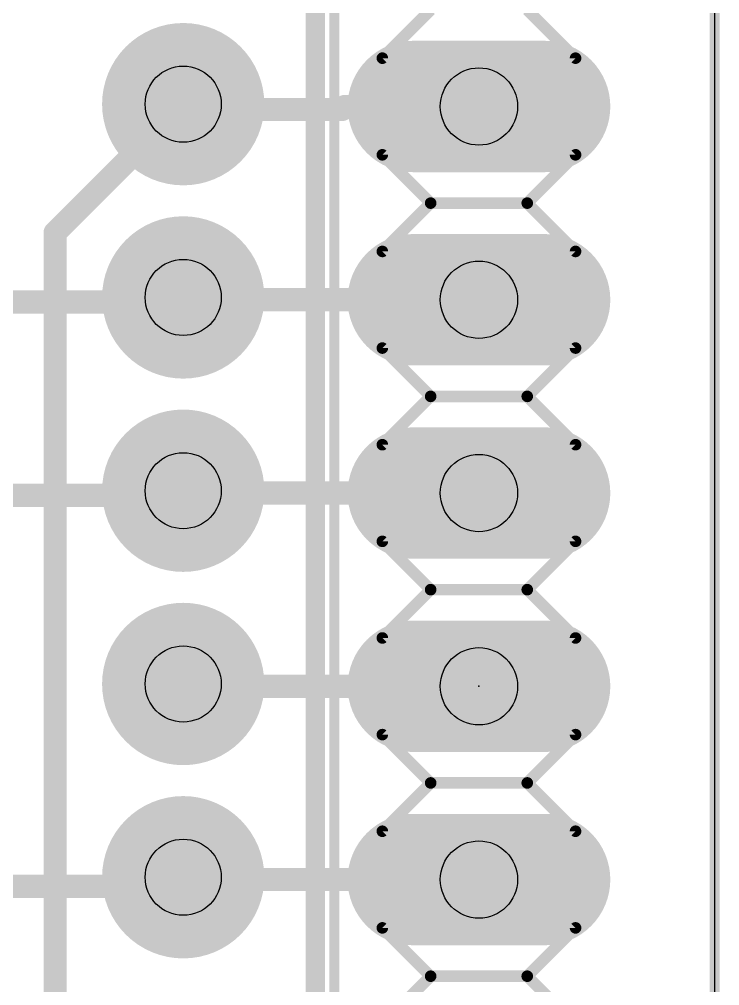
# Model space of a CAD drawing. Extents: x -13 to 157, y -166 to 8.
# Drawn here: x 122.86 to 132.06, y -36.13 to -23.43 of the extents above; entities that cross this region are included whole.
import ezdxf

# ---------------------------------------------------------------- set-up
doc = ezdxf.new("R2010")
doc.units = 0
for name, color, linetype in [('1', 12, 'CONTINUOUS'), ('16', 132, 'CONTINUOUS'), ('17', 110, 'CONTINUOUS'), ('20', 31, 'CONTINUOUS'), ('21', 253, 'CONTINUOUS'), ('23', 53, 'CONTINUOUS'), ('29', 253, 'CONTINUOUS'), ('30', 253, 'CONTINUOUS'), ('44', 253, 'CONTINUOUS'), ('51', 253, 'CONTINUOUS')]:
    doc.layers.add(name, color=color, linetype=linetype)

# ---------------------------------------------------------------- blocks, each defined once
blk = doc.blocks.new('RECT')
blk.add_solid([(-0.5, -0.5), (0.5, -0.5), (-0.5, 0.5), (0.5, 0.5)])
blk = doc.blocks.new('LONGP100')
at = {"const_width": 1}
blk.add_lwpolyline([(-0.5, 0), (0.5, 0)], dxfattribs=at)
at = {"const_width": 0.5}
for points in [[(-0.5, 0.25, 1), (-0.5, -0.25)], [(0.5, -0.25, 1), (0.5, 0.25)]]:
    blk.add_lwpolyline(points, format="xyb", dxfattribs=at)
blk = doc.blocks.new('ROUNDP')
at = {"const_width": 0.5}
blk.add_lwpolyline([(0, -0.25, 1), (0, 0.25, 1), (0, -0.25)], format="xyb", dxfattribs=at)

msp = doc.modelspace()

# ---------------------------------------------------------------- linework, layer by layer
at = {"layer": '1', "const_width": 0.3048}
for points in [[(123.3276, -26.2389), (124.9467, -24.6198)], [(124.9467, -24.6198), (125.009, -24.5575)], [(124.9467, -24.6198), (127.0982, -24.6198)], [(125.0118, -24.5496), (125.009, -24.5575)], [(127.0982, -24.6198), (127.138, -24.58)], [(127.138, -24.58), (128.9, -24.58)], [(123.3276, -62.1345), (123.3276, -26.2389)], [(125.0222, -27.12), (125.0118, -27.0896)], [(128.9, -27.12), (125.0222, -27.12)], [(125.0222, -29.66), (125.0118, -29.6296)], [(128.9, -29.66), (125.0222, -29.66)], [(125.0311, -32.2), (125.0118, -32.1696)], [(128.9, -32.2), (125.0311, -32.2)], [(125.0311, -34.74), (125.0118, -34.7096)], [(128.9, -34.74), (125.0311, -34.74)]]:
    msp.add_lwpolyline(points, dxfattribs=at)
at = {"layer": '1', "const_width": 0.1524}
for points in [[(124.9467, -24.5436, 1), (124.9467, -24.696)], [(124.8928, -24.5659, 1), (125.0006, -24.6737)], [(125.0006, -24.6737, 1), (124.8928, -24.5659)], [(124.9371, -24.5322, 1), (125.0809, -24.5827)], [(125.0837, -24.5749, 1), (124.9399, -24.5244)], [(125.0629, -24.6114, 1), (124.9552, -24.5036)], [(127.0443, -24.5659, 1), (127.1521, -24.6737)], [(127.138, -24.5038, 1), (127.138, -24.6562)], [(127.1919, -24.6339, 1), (127.0841, -24.5261)], [(127.0982, -24.696, 1), (127.0982, -24.5436)], [(128.9, -24.6562, 1), (128.9, -24.5038)], [(123.4038, -26.2389, 1), (123.2514, -26.2389)], [(123.2737, -26.185, 1), (123.3815, -26.2928)], [(125.0839, -27.065, 1), (124.9397, -27.1143)], [(125.0222, -27.0438, 1), (125.0222, -27.1962)], [(124.9501, -27.1446, 1), (125.0943, -27.0954)], [(128.9, -27.1962, 1), (128.9, -27.0438)], [(125.0839, -29.605, 1), (124.9397, -29.6543)], [(125.0222, -29.5838, 1), (125.0222, -29.7362)], [(124.9501, -29.6846, 1), (125.0943, -29.6354)], [(128.9, -29.7362, 1), (128.9, -29.5838)], [(125.0761, -32.1288, 1), (124.9475, -32.2105)], [(125.0311, -32.1238, 1), (125.0311, -32.2762)], [(124.9667, -32.2408, 1), (125.0954, -32.1592)], [(128.9, -32.2762, 1), (128.9, -32.1238)], [(125.0761, -34.6688, 1), (124.9475, -34.7505)], [(125.0311, -34.6638, 1), (125.0311, -34.8162)], [(124.9667, -34.7808, 1), (125.0954, -34.6992)], [(128.9, -34.8162, 1), (128.9, -34.6638)]]:
    msp.add_lwpolyline(points, format="xyb", dxfattribs=at)
at = {"layer": '16', "const_width": 0.3048}
for points in [[(121.0907, -27.1498), (125.0314, -27.1498)], [(125.0314, -27.1498), (125.0118, -27.0896)], [(121.0907, -29.6898), (125.0314, -29.6898)], [(125.0314, -29.6898), (125.0118, -29.6296)], [(124.8916, -34.8298), (125.0118, -34.7096)], [(121.1907, -34.8298), (124.8916, -34.8298)]]:
    msp.add_lwpolyline(points, dxfattribs=at)
at = {"layer": '16', "const_width": 0.1524}
for points in [[(125.0842, -27.066, 1), (124.9394, -27.1133)], [(124.959, -27.1734, 1), (125.1039, -27.1262)], [(125.0314, -27.226, 1), (125.0314, -27.0736)], [(125.0842, -29.606, 1), (124.9394, -29.6533)], [(124.959, -29.7134, 1), (125.1039, -29.6662)], [(125.0314, -29.766, 1), (125.0314, -29.6136)], [(125.0657, -34.7635, 1), (124.9579, -34.6558)], [(124.8378, -34.7759, 1), (124.9455, -34.8837)], [(124.8916, -34.906, 1), (124.8916, -34.7536)]]:
    msp.add_lwpolyline(points, format="xyb", dxfattribs=at)
at = {"layer": '20'}
msp.add_line((132, -132), (132, 0), dxfattribs=at)
at = {"layer": '21'}
for points, const_width in [([(126.748, -8.3438), (126.748, -60.3438)], 0.254), ([(127.63, -23.945), (128.265, -23.31)], 0.1524), ([(129.535, -23.31), (130.17, -23.945)], 0.1524), ([(127.63, -25.215), (127.63, -23.945)], 0.1524), ([(130.17, -23.945), (130.17, -25.215)], 0.1524), ([(128.265, -25.85), (127.63, -25.215)], 0.1524), ([(130.17, -25.215), (129.535, -25.85)], 0.1524), ([(127.63, -26.485), (128.265, -25.85)], 0.1524), ([(128.265, -25.85), (129.535, -25.85)], 0.1524), ([(129.535, -25.85), (130.17, -26.485)], 0.1524), ([(127.63, -27.755), (127.63, -26.485)], 0.1524), ([(130.17, -26.485), (130.17, -27.755)], 0.1524), ([(127.63, -27.755), (128.265, -28.39)], 0.1524), ([(129.535, -28.39), (130.17, -27.755)], 0.1524), ([(127.63, -29.025), (128.265, -28.39)], 0.1524), ([(128.265, -28.39), (129.535, -28.39)], 0.1524), ([(129.535, -28.39), (130.17, -29.025)], 0.1524), ([(127.63, -30.295), (127.63, -29.025)], 0.1524), ([(130.17, -29.025), (130.17, -30.295)], 0.1524), ([(128.265, -30.93), (127.63, -30.295)], 0.1524), ([(130.17, -30.295), (129.535, -30.93)], 0.1524), ([(127.63, -31.565), (128.265, -30.93)], 0.1524), ([(128.265, -30.93), (129.535, -30.93)], 0.1524), ([(129.535, -30.93), (130.17, -31.565)], 0.1524), ([(127.63, -32.835), (127.63, -31.565)], 0.1524), ([(130.17, -31.565), (130.17, -32.835)], 0.1524), ([(128.265, -33.47), (127.63, -32.835)], 0.1524), ([(130.17, -32.835), (129.535, -33.47)], 0.1524), ([(127.63, -34.105), (128.265, -33.47)], 0.1524), ([(128.265, -33.47), (129.535, -33.47)], 0.1524), ([(129.535, -33.47), (130.17, -34.105)], 0.1524), ([(127.63, -35.375), (127.63, -34.105)], 0.1524), ([(130.17, -34.105), (130.17, -35.375)], 0.1524), ([(127.63, -35.375), (128.265, -36.01)], 0.1524), ([(129.535, -36.01), (130.17, -35.375)], 0.1524), ([(127.63, -36.645), (128.265, -36.01)], 0.1524), ([(128.265, -36.01), (129.535, -36.01)], 0.1524), ([(129.535, -36.01), (130.17, -36.645)], 0.1524)]:
    msp.add_lwpolyline(points, dxfattribs=dict(at, const_width=const_width))
at = {"layer": '21', "const_width": 0.0762}
for points in [[(127.6681, -23.945, 1), (127.5919, -23.945)], [(130.2081, -23.945, 1), (130.1319, -23.945)], [(127.6031, -23.9181, 1), (127.6569, -23.9719)], [(130.1431, -23.9719, 1), (130.1969, -23.9181)], [(127.6569, -25.1881, 1), (127.6031, -25.2419)], [(130.1969, -25.2419, 1), (130.1431, -25.1881)], [(127.5919, -25.215, 1), (127.6681, -25.215)], [(130.1319, -25.215, 1), (130.2081, -25.215)], [(128.265, -25.8119, 1), (128.265, -25.8881)], [(128.2919, -25.8769, 1), (128.2381, -25.8231)], [(129.5619, -25.8231, 1), (129.5081, -25.8769)], [(129.535, -25.8881, 1), (129.535, -25.8119)], [(128.2381, -25.8769, 1), (128.2919, -25.8231)], [(129.5081, -25.8231, 1), (129.5619, -25.8769)], [(127.6681, -26.485, 1), (127.5919, -26.485)], [(130.2081, -26.485, 1), (130.1319, -26.485)], [(127.6031, -26.4581, 1), (127.6569, -26.5119)], [(130.1431, -26.5119, 1), (130.1969, -26.4581)], [(127.6569, -27.7281, 1), (127.6031, -27.7819)], [(130.1969, -27.7819, 1), (130.1431, -27.7281)], [(127.5919, -27.755, 1), (127.6681, -27.755)], [(130.1319, -27.755, 1), (130.2081, -27.755)], [(128.265, -28.3519, 1), (128.265, -28.4281)], [(128.2919, -28.4169, 1), (128.2381, -28.3631)], [(129.5619, -28.3631, 1), (129.5081, -28.4169)], [(129.535, -28.4281, 1), (129.535, -28.3519)], [(128.2381, -28.4169, 1), (128.2919, -28.3631)], [(129.5081, -28.3631, 1), (129.5619, -28.4169)], [(127.6681, -29.025, 1), (127.5919, -29.025)], [(130.2081, -29.025, 1), (130.1319, -29.025)], [(127.6031, -28.9981, 1), (127.6569, -29.0519)], [(130.1431, -29.0519, 1), (130.1969, -28.9981)], [(127.6569, -30.2681, 1), (127.6031, -30.3219)], [(130.1969, -30.3219, 1), (130.1431, -30.2681)], [(127.5919, -30.295, 1), (127.6681, -30.295)], [(130.1319, -30.295, 1), (130.2081, -30.295)], [(128.265, -30.8919, 1), (128.265, -30.9681)], [(128.2919, -30.9569, 1), (128.2381, -30.9031)], [(129.5619, -30.9031, 1), (129.5081, -30.9569)], [(129.535, -30.9681, 1), (129.535, -30.8919)], [(128.2381, -30.9569, 1), (128.2919, -30.9031)], [(129.5081, -30.9031, 1), (129.5619, -30.9569)], [(127.6681, -31.565, 1), (127.5919, -31.565)], [(130.2081, -31.565, 1), (130.1319, -31.565)], [(127.6031, -31.5381, 1), (127.6569, -31.5919)], [(130.1431, -31.5919, 1), (130.1969, -31.5381)], [(127.6569, -32.8081, 1), (127.6031, -32.8619)], [(130.1969, -32.8619, 1), (130.1431, -32.8081)], [(127.5919, -32.835, 1), (127.6681, -32.835)], [(130.1319, -32.835, 1), (130.2081, -32.835)], [(128.265, -33.4319, 1), (128.265, -33.5081)], [(128.2919, -33.4969, 1), (128.2381, -33.4431)], [(129.5619, -33.4431, 1), (129.5081, -33.4969)], [(129.535, -33.5081, 1), (129.535, -33.4319)], [(128.2381, -33.4969, 1), (128.2919, -33.4431)], [(129.5081, -33.4431, 1), (129.5619, -33.4969)], [(127.6681, -34.105, 1), (127.5919, -34.105)], [(130.2081, -34.105, 1), (130.1319, -34.105)], [(127.6031, -34.0781, 1), (127.6569, -34.1319)], [(130.1431, -34.1319, 1), (130.1969, -34.0781)], [(127.6569, -35.3481, 1), (127.6031, -35.4019)], [(130.1969, -35.4019, 1), (130.1431, -35.3481)], [(127.5919, -35.375, 1), (127.6681, -35.375)], [(130.1319, -35.375, 1), (130.2081, -35.375)], [(128.265, -35.9719, 1), (128.265, -36.0481)], [(128.2919, -36.0369, 1), (128.2381, -35.9831)], [(129.5619, -35.9831, 1), (129.5081, -36.0369)], [(129.535, -36.0481, 1), (129.535, -35.9719)], [(128.2381, -36.0369, 1), (128.2919, -35.9831)], [(129.5081, -35.9831, 1), (129.5619, -36.0369)]]:
    msp.add_lwpolyline(points, format="xyb", dxfattribs=at)
at = {"layer": '23'}
msp.add_point((128.9, -32.2), dxfattribs=at)
at = {"layer": '44'}
for centre, radius in [((125.0118, -24.5496), 0.5), ((128.9, -24.58), 0.508), ((125.0118, -27.0896), 0.5), ((128.9, -27.12), 0.508), ((125.0118, -29.6296), 0.5), ((128.9, -29.66), 0.508), ((125.0118, -32.1696), 0.5), ((128.9, -32.2), 0.508), ((125.0118, -34.7096), 0.5), ((128.9, -34.74), 0.508)]:
    msp.add_circle(centre, radius, dxfattribs=at)
at = {"layer": '51', "const_width": 0.13}
for points in [[(127, 0), (127, -151.81)], [(132, 0), (132, -151.81)]]:
    msp.add_lwpolyline(points, dxfattribs=at)

# ---------------------------------------------------------------- block references
at = {"layer": '17'}
for name, p, xscale, yscale, rotation in [('ROUNDP', (125.0118, -24.5496), 1.9304, 1.9304, 90), ('ROUNDP', (125.0118, -24.5496), 1.9304, 1.9304, 90), ('LONGP100', (128.9, -24.58), 1.524, 1.524, 180), ('LONGP100', (128.9, -24.58), 1.524, 1.524, 180), ('ROUNDP', (125.0118, -27.0896), 1.9304, 1.9304, 90), ('ROUNDP', (125.0118, -27.0896), 1.9304, 1.9304, 90), ('LONGP100', (128.9, -27.12), 1.524, 1.524, 180), ('LONGP100', (128.9, -27.12), 1.524, 1.524, 180), ('ROUNDP', (125.0118, -29.6296), 1.9304, 1.9304, 90), ('ROUNDP', (125.0118, -29.6296), 1.9304, 1.9304, 90), ('LONGP100', (128.9, -29.66), 1.524, 1.524, 180), ('LONGP100', (128.9, -29.66), 1.524, 1.524, 180), ('ROUNDP', (125.0118, -32.1696), 1.9304, 1.9304, 90), ('ROUNDP', (125.0118, -32.1696), 1.9304, 1.9304, 90), ('LONGP100', (128.9, -32.2), 1.524, 1.524, 180), ('LONGP100', (128.9, -32.2), 1.524, 1.524, 180), ('ROUNDP', (125.0118, -34.7096), 1.9304, 1.9304, 90), ('ROUNDP', (125.0118, -34.7096), 1.9304, 1.9304, 90), ('LONGP100', (128.9, -34.74), 1.524, 1.524, 180), ('LONGP100', (128.9, -34.74), 1.524, 1.524, 180)]:
    msp.add_blockref(name, p, dxfattribs=dict(at, xscale=xscale, yscale=yscale, rotation=rotation))
at = {"layer": '29'}
for name, p, xscale, yscale, rotation in [('ROUNDP', (125.0118, -24.5496), 2.1336, 2.1336, 90), ('LONGP100', (128.9, -24.58), 1.7272, 1.7272, 180), ('ROUNDP', (125.0118, -27.0896), 2.1336, 2.1336, 90), ('LONGP100', (128.9, -27.12), 1.7272, 1.7272, 180), ('ROUNDP', (125.0118, -29.6296), 2.1336, 2.1336, 90), ('LONGP100', (128.9, -29.66), 1.7272, 1.7272, 180), ('ROUNDP', (125.0118, -32.1696), 2.1336, 2.1336, 90), ('LONGP100', (128.9, -32.2), 1.7272, 1.7272, 180), ('ROUNDP', (125.0118, -34.7096), 2.1336, 2.1336, 90), ('LONGP100', (128.9, -34.74), 1.7272, 1.7272, 180)]:
    msp.add_blockref(name, p, dxfattribs=dict(at, xscale=xscale, yscale=yscale, rotation=rotation))
at = {"layer": '30'}
for name, p, xscale, yscale, rotation in [('ROUNDP', (125.0118, -24.5496), 2.1336, 2.1336, 90), ('LONGP100', (128.9, -24.58), 1.7272, 1.7272, 180), ('ROUNDP', (125.0118, -27.0896), 2.1336, 2.1336, 90), ('LONGP100', (128.9, -27.12), 1.7272, 1.7272, 180), ('ROUNDP', (125.0118, -29.6296), 2.1336, 2.1336, 90), ('LONGP100', (128.9, -29.66), 1.7272, 1.7272, 180), ('ROUNDP', (125.0118, -32.1696), 2.1336, 2.1336, 90), ('LONGP100', (128.9, -32.2), 1.7272, 1.7272, 180), ('ROUNDP', (125.0118, -34.7096), 2.1336, 2.1336, 90), ('LONGP100', (128.9, -34.74), 1.7272, 1.7272, 180)]:
    msp.add_blockref(name, p, dxfattribs=dict(at, xscale=xscale, yscale=yscale, rotation=rotation))
at = {"layer": '51', "xscale": 0.508, "yscale": 0.508, "rotation": 90}
for p in [(128.9, -24.58), (128.9, -27.12), (128.9, -29.66), (128.9, -32.2), (128.9, -34.74)]:
    msp.add_blockref('RECT', p, dxfattribs=at)

doc.saveas('drawing.dxf')
